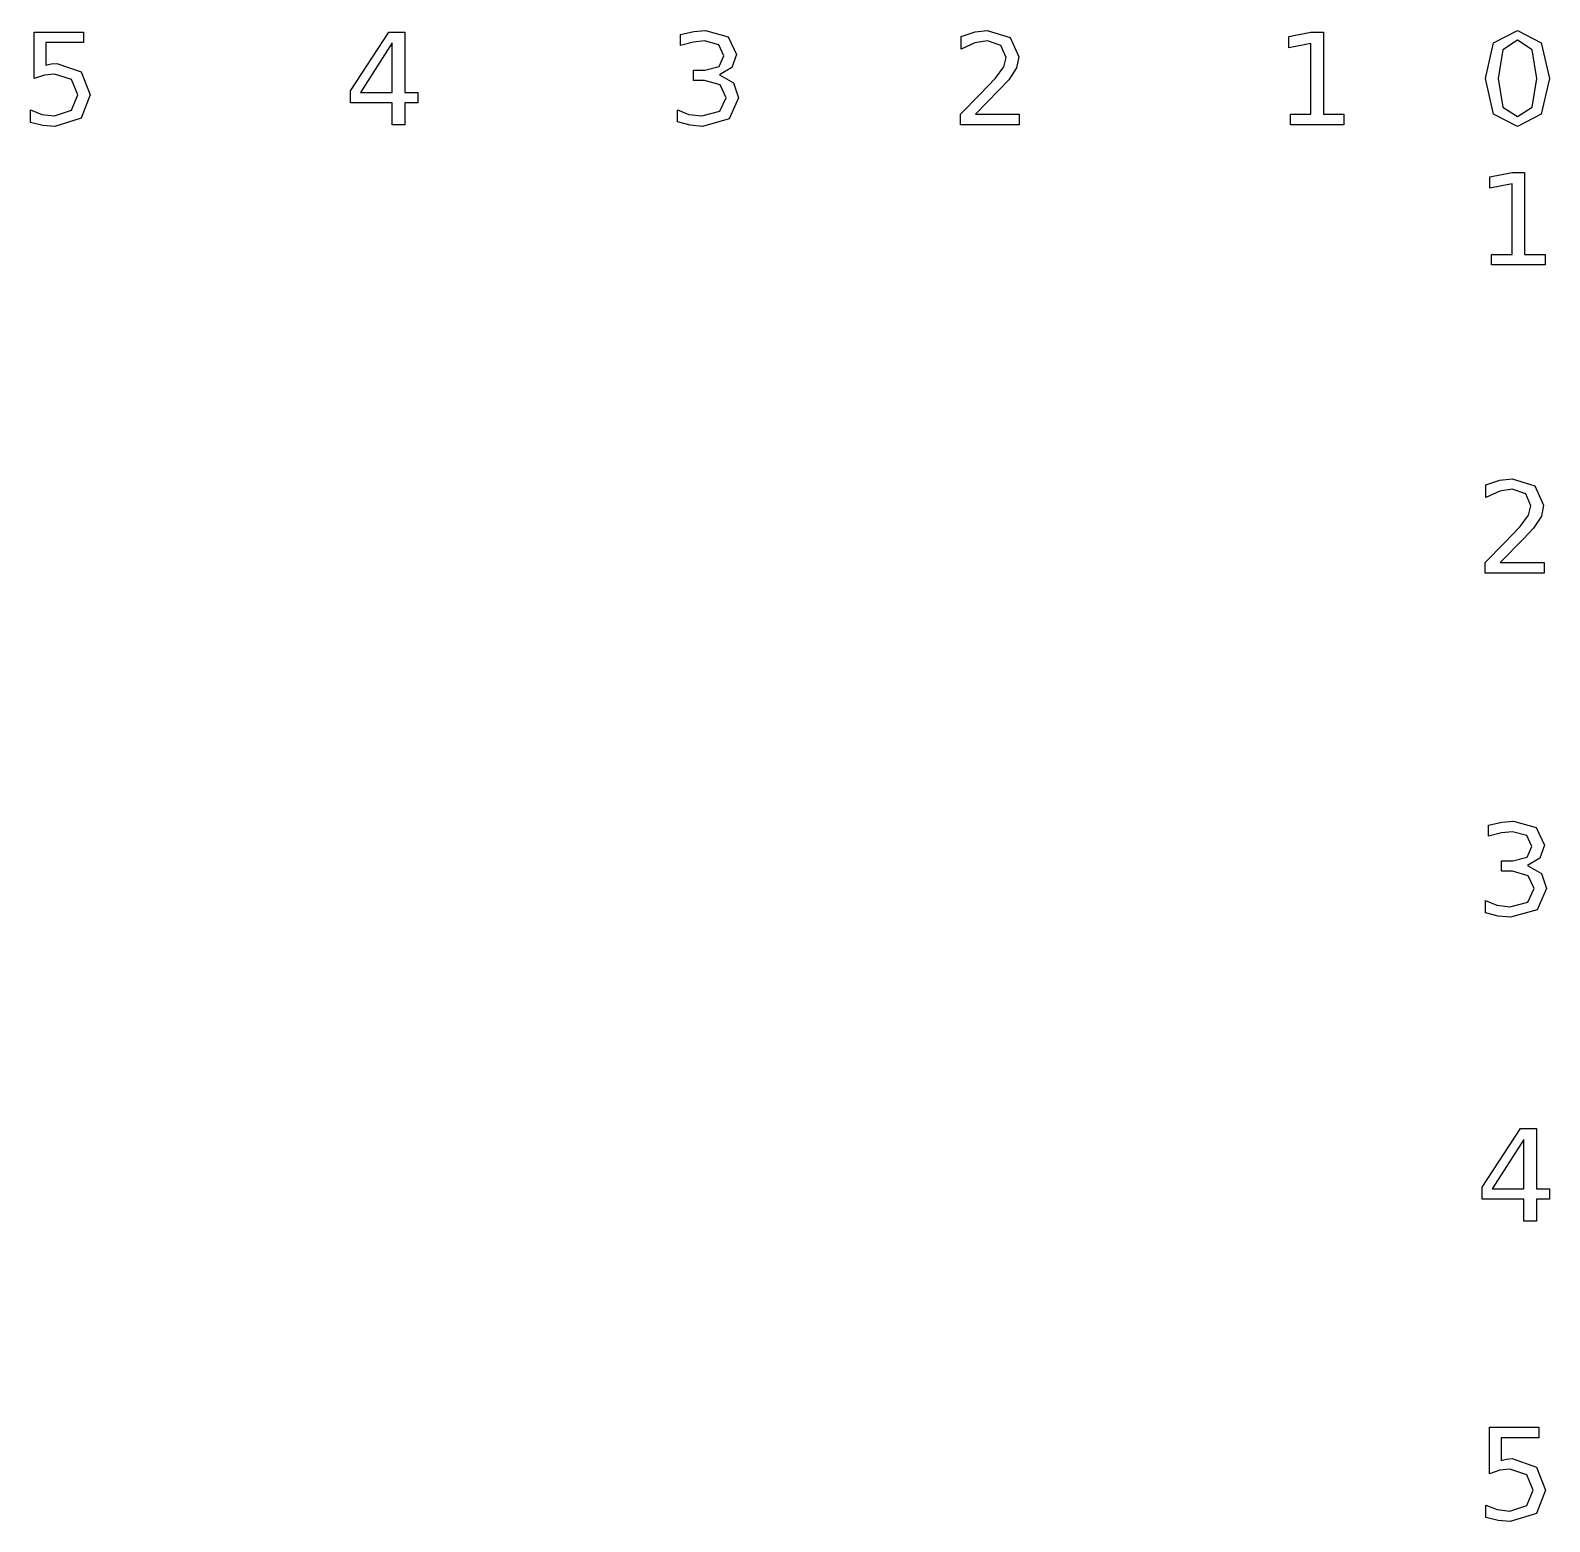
# Model space of a CAD drawing. Extents: x -137 to -2, y -136 to -4.
import ezdxf

# ---------------------------------------------------------------- set-up
doc = ezdxf.new("R2010")
doc.units = 0
doc.layers.get('0').update_dxf_attribs({"linetype": 'CONTINUOUS'})

msp = doc.modelspace()

# ---------------------------------------------------------------- linework, layer by layer
at = {"color": 7}
for points in [[(-136.392908, -3.882559), (-132.021771, -3.882559), (-132.021771, -4.819625), (-135.37316, -4.819625), (-135.37316, -6.837073), (-134.888091, -6.715805), (-134.403021, -6.671708), (-132.22021, -7.426873), (-131.415434, -9.471883), (-132.242257, -11.538941), (-134.573898, -12.272055), (-135.632232, -12.183861), (-136.740174, -11.919277), (-136.740174, -10.800311), (-135.714914, -11.202698), (-134.595948, -11.33499), (-133.085616, -10.833385), (-132.528891, -9.471883), (-133.085616, -8.110381), (-134.595948, -7.608776), (-135.488917, -7.707994), (-136.392908, -8.016675), (-136.392908, -3.882559)], [(-104.885444, -3.882559), (-103.485357, -3.882559), (-103.485357, -9.245885), (-102.311267, -9.245885), (-102.311267, -10.171927), (-103.485357, -10.171927), (-103.485357, -12.112204), (-104.593299, -12.112204), (-104.593299, -10.171927), (-108.308489, -10.171927), (-108.308489, -9.097055), (-104.885444, -3.882559)], [(-75.527718, -7.67492), (-74.281972, -8.385988), (-73.829976, -9.719928), (-74.667823, -11.605085), (-77.049073, -12.272055), (-78.11843, -12.167325), (-79.24842, -11.864157), (-79.24842, -10.789288), (-78.234184, -11.197186), (-77.082144, -11.33499), (-75.489132, -10.921579), (-74.937919, -9.719928), (-75.450547, -8.584427), (-76.86717, -8.171013), (-77.826285, -8.171013), (-77.826285, -7.255998), (-76.823073, -7.255998), (-75.566303, -6.930779), (-75.130843, -5.982691), (-75.582839, -5.012552), (-76.86717, -4.670798), (-77.848335, -4.770016), (-79.000375, -5.078696), (-79.000375, -4.08651), (-77.815262, -3.821927), (-76.767952, -3.733732), (-74.76153, -4.312508), (-74.022901, -5.866934), (-74.414264, -7.024486), (-75.527718, -7.67492)], [(-52.784575, -11.175136), (-48.898507, -11.175136), (-48.898507, -12.112204), (-54.12403, -12.112204), (-54.12403, -11.175136), (-52.398726, -9.416762), (-51.020686, -7.989113), (-50.276545, -6.974877), (-50.061573, -6.153568), (-50.524593, -5.084208), (-51.72073, -4.670798), (-52.828672, -4.852698), (-54.068906, -5.403915), (-54.068906, -4.279434), (-52.812137, -3.871536), (-51.74278, -3.733732), (-49.703281, -4.373141), (-48.942605, -6.081909), (-49.135532, -7.046536), (-49.824549, -8.115893), (-50.700982, -9.041934), (-52.784575, -11.175136)], [(-24.799377, -11.175136), (-22.980366, -11.175136), (-22.980366, -4.896795), (-24.959228, -5.29367), (-24.959228, -4.279434), (-22.99139, -3.882559), (-21.877935, -3.882559), (-21.877935, -11.175136), (-20.058925, -11.175136), (-20.058925, -12.112204), (-24.799377, -12.112204), (-24.799377, -11.175136)], [(-4.641433, -3.733732), (-2.530279, -4.830651), (-1.797163, -8.005651), (-2.530279, -11.180651), (-4.641433, -12.272055), (-6.7581, -11.180651), (-7.485704, -8.005651), (-6.7581, -4.830651), (-4.641433, -3.733732)], [(-104.593299, -4.852698), (-107.404498, -9.245885), (-104.593299, -9.245885), (-104.593299, -4.852698)], [(-4.641433, -4.615677), (-5.936789, -5.464548), (-6.366737, -8.005651), (-5.936789, -10.546752), (-4.641433, -11.390111), (-3.346077, -10.546752), (-2.910618, -8.005651), (-3.346077, -5.464548), (-4.641433, -4.615677)], [(-6.93138, -23.636352), (-5.112369, -23.636352), (-5.112369, -17.358012), (-7.091232, -17.754887), (-7.091232, -16.74065), (-5.123394, -16.343775), (-4.009939, -16.343775), (-4.009939, -23.636352), (-2.190928, -23.636352), (-2.190928, -24.573421), (-6.93138, -24.573421), (-6.93138, -23.636352)], [(-6.16519, -51.001545), (-2.279123, -51.001545), (-2.279123, -51.938613), (-7.504644, -51.938613), (-7.504644, -51.001545), (-5.77934, -49.243171), (-4.401302, -47.815521), (-3.657161, -46.801285), (-3.442187, -45.979976), (-3.905208, -44.910616), (-5.101345, -44.497206), (-6.209288, -44.679107), (-7.449522, -45.230323), (-7.449522, -44.105843), (-6.192751, -43.697944), (-5.123394, -43.560141), (-3.083897, -44.199549), (-2.32322, -45.908317), (-2.516145, -46.872944), (-3.205164, -47.942301), (-4.081597, -48.868343), (-6.16519, -51.001545)], [(-3.750867, -77.918546), (-2.505121, -78.629613), (-2.053124, -79.963553), (-2.890972, -81.84871), (-5.272222, -82.51568), (-6.341579, -82.410951), (-7.471571, -82.107782), (-7.471571, -81.032913), (-6.457334, -81.440812), (-5.305295, -81.578615), (-3.712283, -81.165205), (-3.161067, -79.963553), (-3.673697, -78.828052), (-5.090321, -78.414639), (-6.049435, -78.414639), (-6.049435, -77.499624), (-5.046223, -77.499624), (-3.789453, -77.174405), (-3.353992, -76.226316), (-3.805989, -75.256177), (-5.090321, -74.914423), (-6.071484, -75.013641), (-7.223524, -75.322321), (-7.223524, -74.330135), (-6.038411, -74.065552), (-4.991102, -73.977358), (-2.984678, -74.556133), (-2.24605, -76.11056), (-2.637413, -77.268111), (-3.750867, -77.918546)], [(-4.357204, -101.282301), (-2.957117, -101.282301), (-2.957117, -106.645627), (-1.783029, -106.645627), (-1.783029, -107.571668), (-2.957117, -107.571668), (-2.957117, -109.511946), (-4.06506, -109.511946), (-4.06506, -107.571668), (-7.780251, -107.571668), (-7.780251, -106.496797), (-4.357204, -101.282301)], [(-4.06506, -102.25244), (-6.876258, -106.645627), (-4.06506, -106.645627), (-4.06506, -102.25244)], [(-7.113281, -127.811201), (-2.742144, -127.811201), (-2.742144, -128.748264), (-6.093533, -128.748264), (-6.093533, -130.765701), (-5.608463, -130.64443), (-5.123394, -130.600347), (-2.940581, -131.355517), (-2.135807, -133.4005), (-2.96263, -135.46758), (-5.29427, -136.20068), (-6.352604, -136.112486), (-7.460546, -135.847902), (-7.460546, -134.728948), (-6.435286, -135.13134), (-5.316319, -135.263618), (-3.805989, -134.762024), (-3.249262, -133.4005), (-3.805989, -132.039003), (-5.316319, -131.53741), (-6.209288, -131.636611), (-7.113281, -131.945305), (-7.113281, -127.811201)]]:
    msp.add_lwpolyline(points, dxfattribs=at)

doc.saveas('drawing.dxf')
